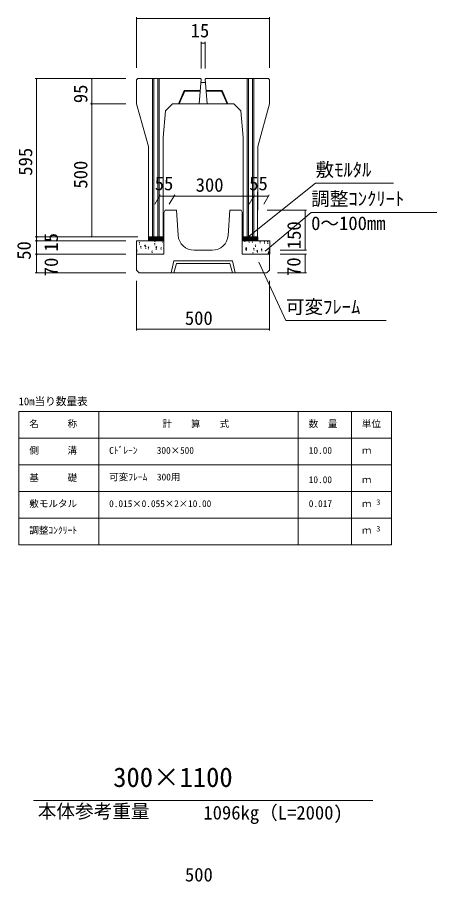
# Model space of a CAD drawing. Units: millimetres on the paper, scale 1:20. Extents: x -2 to 839, y 0 to 594.
# Drawn here: x 315 to 393.8, y 324.9 to 487.1 of the extents above; entities that cross this region are included whole.
import ezdxf
from ezdxf.enums import TextEntityAlignment as Align

# ---------------------------------------------------------------- set-up
doc = ezdxf.new("R2010")
doc.units = ezdxf.units.MM
for name, color, linetype, lineweight in [('0_2', 7, 'Continuous', 18), ('D-STR-DIM（寸法）', 7, 'Continuous', 18), ('D-STR-HTXT（旗揚げ）', 4, 'Continuous', 18), ('D-STR-STRn（構造物）', 5, 'Continuous', 18), ('D-STR-TXT（文字）', 7, 'Continuous', 18), ('D-STR（構造物外形線）', 1, 'Continuous', 18)]:
    doc.layers.add(name, color=color, linetype=linetype, lineweight=lineweight)
doc.styles.add('ＭＳ ゴシック', font='')
doc.styles.get('ＭＳ ゴシック').set_extended_font_data('MS Gothic')

msp = doc.modelspace()

# ---------------------------------------------------------------- linework, layer by layer
at = {"layer": '0_2'}
for p, q in [((337.392, 486.884), (337.542, 486.909)), ((337.542, 486.859), (337.392, 486.884)), ((362.242, 486.909), (362.392, 486.884)), ((362.392, 486.884), (362.242, 486.859)), ((349.505, 482.301), (349.655, 482.326)), ((349.655, 482.276), (349.505, 482.301)), ((350.129, 482.326), (350.279, 482.301)), ((350.279, 482.301), (350.129, 482.276)), ((318.57, 475.495), (318.595, 475.645)), ((318.595, 475.645), (318.62, 475.495)), ((328.931, 475.495), (328.956, 475.645)), ((328.956, 475.645), (328.981, 475.495)), ((328.956, 470.895), (328.931, 471.045)), ((328.931, 470.745), (328.956, 470.895)), ((328.981, 471.045), (328.956, 470.895)), ((328.956, 470.895), (328.981, 470.745)), ((341.664, 453.564), (341.814, 453.589)), ((341.814, 453.539), (341.664, 453.564)), ((344.26, 453.589), (344.41, 453.564)), ((344.41, 453.564), (344.26, 453.539)), ((344.41, 453.564), (344.56, 453.589)), ((344.56, 453.539), (344.41, 453.564)), ((359.26, 453.589), (359.41, 453.564)), ((359.41, 453.564), (359.26, 453.539)), ((359.41, 453.564), (359.56, 453.589)), ((359.56, 453.539), (359.41, 453.564)), ((362.008, 453.589), (362.158, 453.564)), ((362.158, 453.564), (362.008, 453.539)), ((369.042, 450.745), (369.067, 450.895)), ((369.067, 450.895), (369.092, 450.745)), ((318.595, 445.895), (318.57, 446.045)), ((318.57, 445.745), (318.595, 445.895)), ((318.595, 445.145), (318.57, 445.295)), ((318.57, 444.995), (318.595, 445.145)), ((318.62, 446.045), (318.595, 445.895)), ((318.595, 445.895), (318.62, 445.745)), ((318.62, 445.295), (318.595, 445.145)), ((318.595, 445.145), (318.62, 444.995)), ((328.956, 445.895), (328.931, 446.045)), ((328.981, 446.045), (328.956, 445.895)), ((369.067, 443.395), (369.042, 443.545)), ((369.092, 443.545), (369.067, 443.395)), ((318.595, 442.645), (318.57, 442.795)), ((318.57, 442.495), (318.595, 442.645)), ((318.62, 442.795), (318.595, 442.645)), ((318.595, 442.645), (318.62, 442.495)), ((369.042, 442.495), (369.067, 442.645)), ((369.067, 442.645), (369.092, 442.495)), ((318.595, 439.145), (318.57, 439.295)), ((318.62, 439.295), (318.595, 439.145)), ((369.067, 439.145), (369.042, 439.295)), ((369.092, 439.295), (369.067, 439.145)), ((337.379, 428.567), (337.529, 428.592)), ((337.529, 428.542), (337.379, 428.567)), ((362.229, 428.592), (362.379, 428.567)), ((362.379, 428.567), (362.229, 428.542))]:
    msp.add_line(p, q, dxfattribs=at)
at = {"layer": '0_2', "color": 9}
for p, q in [((337.392, 486.884), (337.412, 486.884)), ((362.392, 486.884), (362.372, 486.884)), ((349.505, 482.301), (349.525, 482.301)), ((350.279, 482.301), (350.259, 482.301)), ((318.595, 475.645), (318.595, 475.625)), ((328.956, 475.645), (328.956, 475.625)), ((328.956, 470.895), (328.956, 470.915)), ((328.956, 470.895), (328.956, 470.875)), ((341.664, 453.564), (341.684, 453.564)), ((344.41, 453.564), (344.39, 453.564)), ((344.41, 453.564), (344.43, 453.564)), ((359.41, 453.564), (359.39, 453.564)), ((359.41, 453.564), (359.43, 453.564)), ((362.158, 453.564), (362.138, 453.564)), ((369.067, 450.895), (369.067, 450.875)), ((318.595, 445.895), (318.595, 445.915)), ((318.595, 445.895), (318.595, 445.875)), ((318.595, 445.145), (318.595, 445.165)), ((318.595, 445.145), (318.595, 445.125)), ((328.956, 445.895), (328.956, 445.915)), ((369.067, 443.395), (369.067, 443.415)), ((318.595, 442.645), (318.595, 442.665)), ((318.595, 442.645), (318.595, 442.625)), ((369.067, 442.645), (369.067, 442.625)), ((318.595, 439.145), (318.595, 439.165)), ((369.067, 439.145), (369.067, 439.165)), ((337.379, 428.567), (337.399, 428.567)), ((362.379, 428.567), (362.359, 428.567))]:
    msp.add_line(p, q, dxfattribs=at)
at = {"layer": 'D-STR-DIM（寸法）'}
for p, q in [((337.392, 477.645), (337.392, 487.134)), ((337.412, 486.884), (362.372, 486.884)), ((362.392, 477.645), (362.392, 487.134)), ((349.505, 477.495), (349.505, 482.551)), ((350.259, 482.301), (349.525, 482.301)), ((350.279, 477.495), (350.279, 482.551)), ((335.392, 475.645), (318.345, 475.645)), ((318.595, 475.625), (318.595, 445.915)), ((335.392, 475.645), (328.706, 475.645)), ((328.956, 470.915), (328.956, 475.625)), ((335.392, 470.895), (328.706, 470.895)), ((335.392, 470.895), (328.706, 470.895)), ((328.956, 470.875), (328.956, 445.915)), ((340.788, 452.046), (341.809, 453.814)), ((341.684, 453.564), (344.39, 453.564)), ((343.534, 452.046), (344.555, 453.814)), ((343.534, 452.046), (344.555, 453.814)), ((344.43, 453.564), (359.39, 453.564)), ((358.534, 452.046), (359.555, 453.814)), ((358.534, 452.046), (359.555, 453.814)), ((359.43, 453.564), (362.138, 453.564)), ((361.281, 452.046), (362.302, 453.814)), ((361.892, 450.895), (369.317, 450.895)), ((369.067, 450.875), (369.067, 443.415)), ((337.646, 445.895), (318.345, 445.895)), ((337.646, 445.895), (318.345, 445.895)), ((335.379, 445.145), (318.345, 445.145)), ((335.379, 445.145), (318.345, 445.145)), ((318.595, 445.875), (318.595, 445.165)), ((318.595, 445.125), (318.595, 442.665)), ((337.646, 445.895), (328.706, 445.895)), ((364.379, 443.395), (369.317, 443.395)), ((335.379, 442.645), (318.345, 442.645)), ((335.379, 442.645), (318.345, 442.645)), ((318.595, 442.625), (318.595, 439.165)), ((364.379, 442.645), (369.317, 442.645)), ((369.067, 442.625), (369.067, 439.165)), ((335.379, 439.145), (318.345, 439.145)), ((363.879, 439.145), (369.317, 439.145)), ((337.379, 437.645), (337.379, 428.317)), ((362.379, 437.645), (362.379, 428.317)), ((337.399, 428.567), (362.359, 428.567))]:
    msp.add_line(p, q, dxfattribs=at)
at = {"layer": 'D-STR-HTXT（旗揚げ）'}
for p, q in [((357.969, 445.608), (371.004, 455.976)), ((385.666, 455.976), (371.004, 455.976)), ((361.54, 443.25), (370.186, 450.514)), ((393.784, 450.514), (370.186, 450.514)), ((360.348, 441.145), (365.432, 430.233)), ((384.296, 430.233), (365.432, 430.233)), ((315.265, 413.097), (385.265, 413.097)), ((315.265, 388.097), (315.265, 413.097)), ((330.265, 388.097), (330.265, 413.097)), ((367.765, 388.097), (367.765, 413.097)), ((377.765, 397.097), (377.765, 413.097)), ((377.765, 388.097), (377.765, 413.097)), ((385.265, 388.097), (385.265, 413.097)), ((315.265, 408.097), (385.265, 408.097)), ((315.265, 403.097), (385.265, 403.097)), ((315.265, 398.097), (385.265, 398.097)), ((315.265, 393.097), (385.265, 393.097)), ((315.265, 388.097), (385.265, 388.097)), ((317.987, 340.091), (381.771, 340.091))]:
    msp.add_line(p, q, dxfattribs=at)
at = {"layer": 'D-STR-STRn（構造物）'}
for p, q in [((337.379, 445.145), (342.504, 445.145)), ((337.379, 445.145), (337.379, 442.645)), ((337.856, 444.845), (337.996, 444.899)), ((337.856, 444.845), (337.955, 444.778)), ((339.372, 445.126), (339.369, 445.145)), ((339.646, 445.145), (339.646, 445.895)), ((339.646, 445.845), (339.696, 445.895)), ((339.646, 445.668), (339.873, 445.895)), ((339.646, 445.491), (340.049, 445.895)), ((339.646, 445.315), (340.226, 445.895)), ((339.653, 445.145), (340.403, 445.895)), ((339.83, 445.145), (340.58, 445.895)), ((340.006, 445.145), (340.756, 445.895)), ((340.183, 445.145), (340.933, 445.895)), ((340.36, 445.145), (341.11, 445.895)), ((340.537, 445.145), (341.287, 445.895)), ((340.714, 445.145), (341.464, 445.895)), ((340.73, 444.685), (340.87, 444.739)), ((340.73, 444.685), (340.829, 444.618)), ((340.807, 445), (340.784, 445.126)), ((340.89, 445.145), (341.64, 445.895)), ((341.067, 445.145), (341.817, 445.895)), ((341.244, 445.145), (341.994, 445.895)), ((341.421, 445.145), (342.171, 445.895)), ((341.597, 445.145), (342.347, 445.895)), ((341.774, 445.145), (342.504, 445.875)), ((341.951, 445.145), (342.504, 445.698)), ((342.128, 445.145), (342.504, 445.521)), ((342.241, 444.875), (342.218, 445)), ((342.305, 445.145), (342.504, 445.345)), ((342.47, 444.986), (342.504, 445.087)), ((342.481, 445.145), (342.504, 445.168)), ((357.254, 445.776), (357.373, 445.895)), ((357.254, 445.599), (357.55, 445.895)), ((357.254, 445.422), (357.727, 445.895)), ((357.254, 445.245), (357.904, 445.895)), ((362.405, 445.145), (357.254, 445.145)), ((357.331, 445.145), (358.081, 445.895)), ((357.507, 445.145), (358.257, 445.895)), ((357.684, 445.145), (358.434, 445.895)), ((357.744, 444.999), (357.72, 445.124)), ((357.861, 445.145), (358.611, 445.895)), ((358.038, 445.145), (358.788, 445.895)), ((358.214, 445.145), (358.964, 445.895)), ((358.391, 445.145), (359.141, 445.895)), ((358.506, 445.145), (358.562, 445.107)), ((358.522, 444.83), (358.563, 444.951)), ((358.568, 445.145), (359.318, 445.895)), ((358.745, 445.145), (359.495, 445.895)), ((358.922, 445.145), (359.672, 445.895)), ((359.098, 445.145), (359.848, 445.895)), ((359.178, 444.873), (359.155, 444.999)), ((359.275, 445.145), (360.025, 445.895)), ((359.452, 445.145), (360.138, 445.831)), ((359.629, 445.145), (360.138, 445.654)), ((359.805, 445.145), (360.138, 445.478)), ((359.982, 445.145), (360.138, 445.301)), ((360.138, 445.145), (360.138, 445.895)), ((360.532, 445.036), (360.623, 445.145)), ((360.532, 445.036), (360.651, 445.026)), ((360.613, 444.748), (360.589, 444.873)), ((361.336, 445.014), (361.476, 445.068)), ((361.336, 445.014), (361.436, 444.947)), ((361.396, 444.67), (361.437, 444.791)), ((361.965, 444.947), (361.943, 445.137)), ((361.966, 444.911), (362.063, 445.026)), ((361.966, 444.911), (362.086, 444.9)), ((362.047, 444.622), (362.024, 444.748)), ((362.405, 445.145), (362.405, 442.645)), ((337.379, 443.399), (337.509, 443.449)), ((337.379, 443.388), (337.469, 443.328)), ((337.429, 443.051), (337.47, 443.172)), ((337.916, 444.501), (337.956, 444.622)), ((338.134, 444.036), (338.231, 444.151)), ((338.134, 444.036), (338.254, 444.025)), ((338.215, 443.747), (338.192, 443.872)), ((338.88, 444.28), (339.036, 444.442)), ((338.88, 444.28), (339.058, 444.252)), ((339.016, 444.03), (338.994, 444.22)), ((339.049, 444.04), (339.189, 444.094)), ((339.05, 444.04), (339.149, 443.973)), ((339.11, 443.696), (339.15, 443.817)), ((339.569, 443.91), (339.665, 444.025)), ((339.569, 443.91), (339.689, 443.9)), ((339.65, 443.622), (339.627, 443.747)), ((340.243, 443.235), (340.383, 443.289)), ((340.243, 443.235), (340.343, 443.168)), ((340.79, 444.341), (340.831, 444.462)), ((341.003, 443.785), (341.1, 443.9)), ((341.003, 443.785), (341.123, 443.774)), ((341.015, 443.949), (341.171, 444.111)), ((341.015, 443.949), (341.193, 443.921)), ((341.084, 443.496), (341.061, 443.621)), ((341.15, 443.699), (341.128, 443.889)), ((341.924, 443.88), (342.064, 443.934)), ((341.924, 443.88), (342.023, 443.813)), ((341.984, 443.536), (342.024, 443.657)), ((342.438, 443.659), (342.504, 443.738)), ((342.438, 443.659), (342.504, 443.653)), ((342.504, 443.45), (342.496, 443.496)), ((357.826, 443.58), (357.981, 443.742)), ((357.826, 443.58), (358.003, 443.552)), ((357.961, 443.33), (357.939, 443.519)), ((357.94, 443.783), (358.037, 443.898)), ((357.94, 443.783), (358.06, 443.773)), ((357.975, 443.724), (358.115, 443.778)), ((357.976, 443.724), (358.075, 443.657)), ((358.021, 443.494), (357.998, 443.62)), ((358.036, 443.38), (358.076, 443.501)), ((359.375, 443.657), (359.471, 443.772)), ((359.375, 443.658), (359.494, 443.647)), ((359.456, 443.369), (359.432, 443.494)), ((359.656, 444.369), (359.796, 444.423)), ((359.656, 444.369), (359.755, 444.302)), ((359.716, 444.025), (359.757, 444.146)), ((359.96, 443.249), (360.116, 443.411)), ((359.96, 443.249), (360.138, 443.221)), ((360.096, 442.998), (360.074, 443.188)), ((360.809, 443.532), (360.906, 443.647)), ((360.809, 443.532), (360.929, 443.522)), ((360.85, 443.564), (360.99, 443.618)), ((360.85, 443.564), (360.949, 443.497)), ((360.89, 443.243), (360.867, 443.369)), ((360.91, 443.22), (360.95, 443.341)), ((362.095, 442.918), (362.25, 443.08)), ((362.244, 443.406), (362.34, 443.521)), ((362.244, 443.407), (362.363, 443.396)), ((362.325, 443.118), (362.302, 443.243)), ((338.507, 442.645), (338.508, 442.646)), ((340.303, 442.891), (340.344, 443.011)), ((359.169, 442.919), (359.309, 442.973)), ((359.169, 442.919), (359.269, 442.852)), ((359.253, 442.645), (359.27, 442.695)), ((362.044, 442.759), (362.184, 442.812)), ((362.044, 442.759), (362.143, 442.692)), ((362.095, 442.918), (362.272, 442.89)), ((362.23, 442.667), (362.208, 442.857))]:
    msp.add_line(p, q, dxfattribs=at)
at = {"layer": 'D-STR-TXT（文字）', "color": 5}
for p, q in [((342.392, 445.895), (342.504, 445.895)), ((357.392, 445.895), (357.254, 445.895))]:
    msp.add_line(p, q, dxfattribs=at)
at = {"layer": 'D-STR（構造物外形線）'}
for p, q in [((337.392, 475.395), (337.642, 475.645)), ((349.367, 475.645), (337.642, 475.645)), ((340.396, 445.895), (340.396, 475.645)), ((340.646, 475.645), (340.646, 445.895)), ((341.396, 475.645), (341.396, 445.895)), ((341.646, 445.895), (341.646, 475.645)), ((349.505, 475.495), (349.142, 470.895)), ((349.367, 475.645), (349.505, 475.495)), ((350.279, 475.495), (350.417, 475.645)), ((350.279, 475.495), (350.642, 470.895)), ((350.417, 475.645), (362.142, 475.645)), ((358.142, 445.895), (358.142, 475.645)), ((358.392, 475.645), (358.392, 445.895)), ((359.142, 475.645), (359.142, 445.895)), ((359.392, 445.895), (359.392, 475.645)), ((362.142, 475.645), (362.392, 475.395)), ((337.392, 475.395), (337.392, 470.895)), ((349.458, 474.895), (350.326, 474.895)), ((362.392, 475.395), (362.392, 470.895)), ((346.342, 473.395), (345.242, 470.895)), ((346.44, 473.245), (345.406, 470.895)), ((349.339, 473.395), (346.342, 473.395)), ((349.328, 473.245), (346.44, 473.245)), ((350.445, 473.395), (353.442, 473.395)), ((350.456, 473.245), (353.344, 473.245)), ((353.344, 473.245), (354.378, 470.895)), ((353.442, 473.395), (354.542, 470.895)), ((337.396, 470.895), (339.646, 462.895)), ((344.142, 470.895), (342.792, 469.545)), ((351.295, 470.895), (344.142, 470.895)), ((350.642, 470.895), (355.642, 470.895)), ((355.642, 470.895), (356.992, 469.545)), ((362.392, 470.895), (360.142, 462.895)), ((342.792, 469.545), (342.392, 464.545)), ((356.992, 469.545), (357.392, 464.545)), ((342.392, 464.545), (342.392, 445.895)), ((357.392, 464.545), (357.392, 445.895)), ((339.646, 462.895), (339.646, 450.895)), ((339.646, 462.895), (339.646, 445.895)), ((360.142, 462.895), (360.136, 445.895)), ((360.142, 462.895), (360.138, 450.895)), ((342.504, 450.395), (342.504, 442.645)), ((342.773, 450.895), (342.523, 450.395)), ((342.773, 450.895), (344.898, 450.895)), ((342.773, 450.895), (344.898, 450.895)), ((344.898, 450.895), (345.199, 446.203)), ((354.898, 450.895), (354.585, 446.195)), ((357.023, 450.895), (354.898, 450.895)), ((357.023, 450.895), (357.273, 450.395)), ((357.254, 450.433), (357.254, 442.645)), ((339.646, 445.895), (342.392, 445.895)), ((360.138, 445.895), (357.392, 445.895)), ((348.193, 443.395), (351.591, 443.395)), ((337.379, 439.645), (337.379, 442.645)), ((337.379, 442.645), (342.504, 442.645)), ((362.379, 442.645), (357.254, 442.645)), ((362.379, 442.645), (362.379, 439.645)), ((343.879, 439.145), (344.379, 441.395)), ((344.379, 441.395), (355.379, 441.395)), ((344.379, 439.145), (344.879, 440.895)), ((344.879, 440.895), (354.879, 440.895)), ((354.879, 440.895), (355.379, 439.145)), ((355.879, 439.145), (355.379, 441.395)), ((337.879, 439.145), (337.379, 439.645)), ((361.879, 439.145), (337.879, 439.145)), ((361.879, 439.145), (337.879, 439.145)), ((362.379, 439.645), (361.879, 439.145))]:
    msp.add_line(p, q, dxfattribs=at)
for centre, start, end in [((348.193, 446.395), 183.67103, 269.99614), ((351.591, 446.395), 269.99614, 356.18575)]:
    msp.add_arc(centre, 3, start, end, dxfattribs=at)

# ---------------------------------------------------------------- texts
at = {"layer": 'D-STR-STRn（構造物）', "color": 7, "style": 'ＭＳ ゴシック'}
for s, p in [('15', (347.55, 482.6)), ('55', (340.799, 453.889)), ('300', (348.49, 453.614)), ('55', (358.545, 453.889)), ('500', (346.459, 428.617)), ('500', (346.472, 324.126))]:
    msp.add_text(s, height=2.566, dxfattribs=at).set_placement(p, align=Align.BOTTOM_LEFT)
for s, p in [('95', (328.906, 471.014)), ('595', (318.545, 457.394)), ('500', (328.906, 454.975)), ('150', (369.017, 443.601)), ('15', (323.364, 443.147)), ('50', (318.27, 441.612)), ('70', (323.386, 438.52)), ('70', (368.957, 438.568))]:
    msp.add_text(s, height=2.566, rotation=90, dxfattribs=at).set_placement(p, align=Align.BOTTOM_LEFT)
at = {"layer": 'D-STR-TXT（文字）', "style": 'ＭＳ ゴシック'}
for s, height, p in [('敷ﾓﾙﾀﾙ', 2.566, (371.004, 456.476)), ('調整ｺﾝｸﾘｰﾄ', 2.566, (370.186, 451.014)), ('0～100mm', 2.566, (370.186, 446.422)), ('可変ﾌﾚｰﾑ', 2.566, (365.432, 430.733)), ('10m当り数量表', 1.466, (315.21, 413.859)), ('名\u3000\u3000\u3000称', 1.283, (317.226, 409.798)), ('計\u3000\u3000算\u3000\u3000式', 1.283, (342.23, 409.798)), ('数\u3000量', 1.283, (369.726, 409.798)), ('単位', 1.283, (379.726, 409.798)), ('側\u3000\u3000\u3000溝', 1.283, (317.226, 404.798)), ('Cﾄﾞﾚｰﾝ\u3000\u3000300×500', 1.283, (332.226, 404.798)), ('10.00', 1.283, (369.739, 404.798)), ('ｍ', 1.283, (379.726, 404.798)), ('基\u3000\u3000\u3000礎', 1.283, (317.226, 399.666)), ('可変ﾌﾚｰﾑ\u3000300用', 1.283, (332.226, 399.798)), ('10.00', 1.283, (369.739, 399.298)), ('ｍ', 1.283, (379.726, 399.298)), ('敷モルタル', 1.283, (317.226, 394.798)), ('0.015×0.055×2×10.00', 1.283, (332.226, 394.798)), ('0.017', 1.283, (369.739, 394.798)), ('ｍ', 1.283, (379.726, 394.798)), ('3', 1.026, (382.427, 395.301)), ('調整ｺﾝｸﾘｰﾄ', 1.283, (317.226, 389.798)), ('ｍ', 1.283, (379.726, 389.798)), ('3', 1.026, (382.427, 390.301)), ('300×1100', 3.666, (332.989, 341.54)), ('本体参考重量', 2.566, (318.818, 336.025)), ('1096kg（L=2000)', 2.566, (349.938, 335.761))]:
    msp.add_text(s, height=height, dxfattribs=at).set_placement(p, align=Align.BOTTOM_LEFT)

doc.saveas('drawing.dxf')
